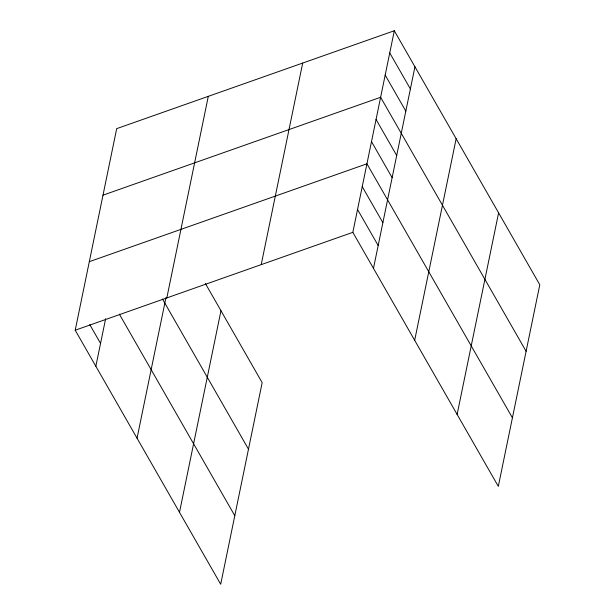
<?xml version="1.0" encoding="UTF-8"?>
<svg xmlns="http://www.w3.org/2000/svg" width="615" height="615" viewBox="0 0 615 615"><rect width="100%" height="100%" fill="white"/><g stroke="black" fill="none" stroke-linecap="round" stroke-linejoin="round"><path stroke-width="0.92" d="M205.41 283.553L262.167 382.668L220.693 584.25L75.207 330.224L116.689 128.643L394.307 30.75L539.793 284.776L498.311 486.357L352.833 232.332L394.307 30.75M95.848 366.263L105.626 318.747M137.045 438.203L165.973 297.599M166.826 297.921L208.3 96.34M179.495 512.318L220.97 310.729M261.214 264.635L302.695 63.053M373.474 268.371L414.948 66.789M414.671 340.31L456.146 138.729M457.114 414.425L498.596 212.844M102.997 195.163L380.624 97.27L526.102 351.296M89.313 261.683L366.932 163.798L512.418 417.823M75.207 330.224L352.833 232.332M389.749 52.921L410.39 88.967M385.182 75.099L405.823 111.138M376.057 119.448L396.698 155.487M371.498 141.619L392.139 177.658M362.235 186.637L382.876 222.684M357.53 209.484L378.171 245.531M162.498 299.051L248.483 449.188M119.31 314.073L234.792 515.708M89.759 324.582L100.553 343.416"/></g></svg>
